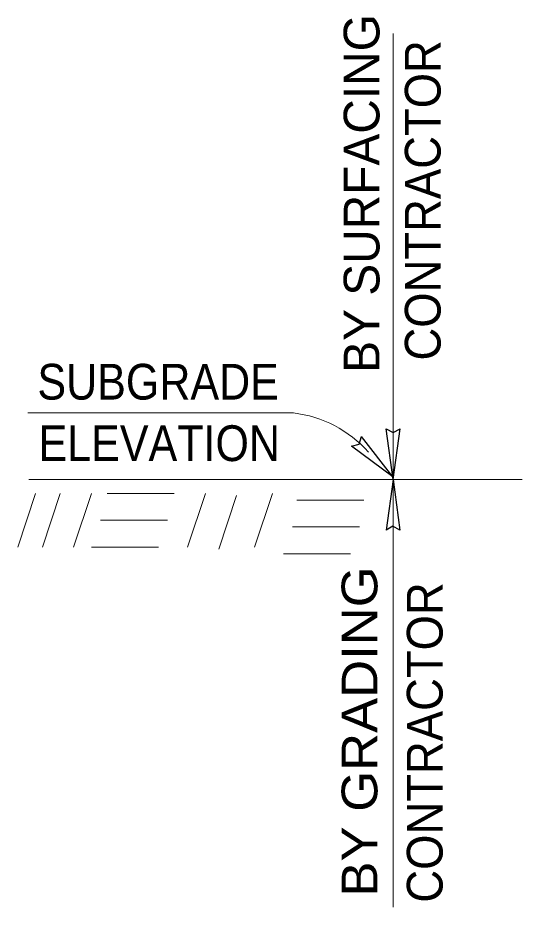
# Model space of a CAD drawing. Extents: x 570 to 607.1, y 62.1 to 89.4.
# Drawn here: x 589.728 to 591.328, y 73.715 to 76.536 of the extents above; entities that cross this region are included whole.
import ezdxf

# ---------------------------------------------------------------- set-up
doc = ezdxf.new("R2010")
doc.units = 0
doc.header["$LTSCALE"] = 0.045
doc.layers.add('1', color=7, linetype='Continuous', lineweight=13)

msp = doc.modelspace()

# ---------------------------------------------------------------- linework, layer by layer
at = {"layer": '1'}
for p, q in [((589.7595, 75.28267), (590.60267, 75.28267)), ((589.76308, 75.07183), (591.328, 75.07183)), ((589.78433, 75.02742), (589.72767, 74.85725)), ((589.86225, 75.02742), (589.80558, 74.85725)), ((589.96142, 75.02742), (589.90475, 74.85725)), ((590.01108, 75.02742), (590.22358, 75.02742)), ((590.32283, 75.02742), (590.26608, 74.85725)), ((590.53533, 75.02742), (590.47867, 74.85725)), ((590.422, 75.02033), (590.36533, 74.85017)), ((590.61333, 75.00617), (590.82592, 75.00617)), ((589.98983, 74.94233), (590.20233, 74.94233)), ((590.59917, 74.92108), (590.81167, 74.92108)), ((589.96142, 74.85725), (590.174, 74.85725)), ((590.57083, 74.836), (590.78333, 74.836))]:
    msp.add_line(p, q, dxfattribs=at)
at = {"layer": '1', "lineweight": 25}
for p, q in [((590.91817, 75.07183), (590.89608, 75.23275)), ((590.91817, 75.07183), (590.94033, 75.23275)), ((590.91725, 75.08008), (590.81767, 75.20842)), ((590.91725, 75.08008), (590.78675, 75.17683)), ((590.91808, 75.07175), (590.89592, 74.91083)), ((590.91808, 75.07175), (590.94017, 74.91083))]:
    msp.add_line(p, q, dxfattribs=at)
at = {"layer": '1'}
msp.add_lwpolyline([(590.91817, 73.71467), (590.91817, 75.07183), (590.91817, 76.4865)], dxfattribs=at)
at = {"layer": '1', "lineweight": 25}
for points in [[(590.89608, 75.23275), (590.91842, 75.22033), (590.94033, 75.23275)], [(590.78675, 75.17683), (590.81125, 75.18408), (590.81767, 75.20842)], [(590.94017, 74.91083), (590.91783, 74.92333), (590.89592, 74.91083)]]:
    msp.add_lwpolyline(points, dxfattribs=at)
at = {"layer": '1'}
msp.add_arc((590.55773, 74.90759), 0.37776, 41.6392, 83.16478, dxfattribs=at)

# ---------------------------------------------------------------- texts
msp.add_text('BY SURFACING ', height=0.1134, rotation=90, dxfattribs=at).set_placement((590.87508, 75.41008))
for s, width, p in [('CONTRACTOR', 0.95, (591.06908, 75.44892)), ('BY GRADING  ', 1.1, (590.8685, 73.7485)), ('CONTRACTOR', 0.95, (591.07542, 73.72908))]:
    msp.add_text(s, height=0.1134, rotation=90, dxfattribs=dict(at, width=width)).set_placement(p)
at = {"layer": '1', "width": 0.9}
for s, p in [('SUBGRADE ', (589.79, 75.325)), ('ELEVATION', (589.7935, 75.13))]:
    msp.add_text(s, height=0.1134, dxfattribs=at).set_placement(p)

doc.saveas('drawing.dxf')
